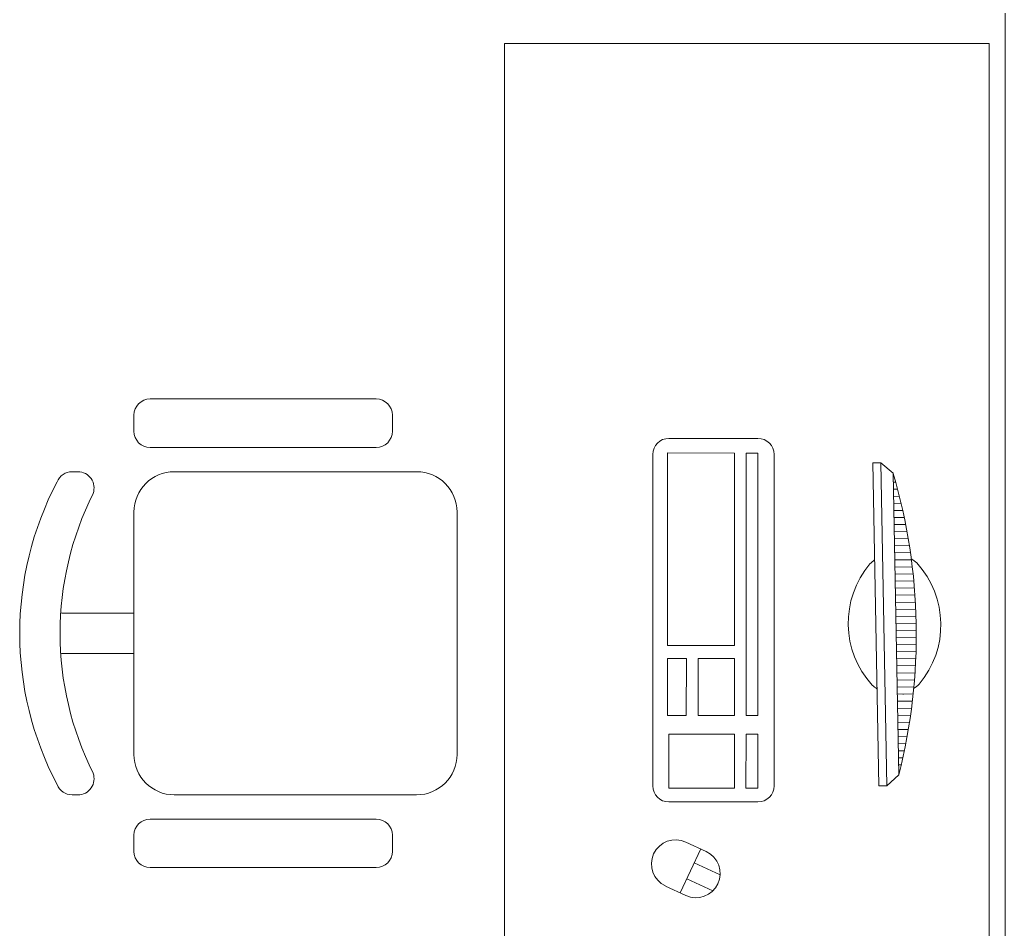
# Model space of a CAD drawing. Header units: metres. Extents: x 2999 to 3109, y 1752 to 1796.
# Drawn here: x 3028.667 to 3029.887, y 1760.631 to 1761.757 of the extents above; entities that cross this region are included whole.
import ezdxf

# ---------------------------------------------------------------- set-up
doc = ezdxf.new("R2010")
doc.units = ezdxf.units.M
doc.layers.add('PAREDES', color=7, linetype='Continuous')

msp = doc.modelspace()

# ---------------------------------------------------------------- hatches: boundary and pattern name
at = {"layer": 'PAREDES', "lineweight": 0}
h = msp.add_hatch(dxfattribs=at)
h.set_pattern_fill('ANSI31', color=253, scale=0.07, angle=-43.9518, style=0)
h.set_pattern_definition([(1.04823, (3035.012245, 1789.119567), (-0.000160073, 0.0087485357), [])])
h.paths.add_polyline_path([(3029.7479, 1761.1959), (3029.7547, 1760.8228, 0.133994)])

# ---------------------------------------------------------------- linework, layer by layer
at = {"layer": 'PAREDES', "color": 253, "lineweight": 0}
for p, q in [((3029.8866, 1761.8936), (3029.8866, 1757.5196)), ((3029.8666, 1761.7278), (3029.2666, 1761.7278)), ((3029.2666, 1761.7278), (3029.2666, 1760.325)), ((3029.8666, 1760.325), (3029.8666, 1761.7278)), ((3029.1079, 1761.2879), (3028.8279, 1761.2879)), ((3029.1079, 1761.2879), (3028.8279, 1761.2879)), ((3028.8079, 1761.2679), (3028.8079, 1761.2479)), ((3028.8079, 1761.2679), (3028.8079, 1761.2479)), ((3029.1279, 1761.2479), (3029.1279, 1761.2679)), ((3029.1279, 1761.2479), (3029.1279, 1761.2679)), ((3029.4702, 1761.2391), (3029.5804, 1761.2391)), ((3028.8279, 1761.2279), (3029.1079, 1761.2279)), ((3028.8279, 1761.2279), (3029.1079, 1761.2279)), ((3029.4502, 1760.8091), (3029.4502, 1761.2191)), ((3029.4683, 1760.9829), (3029.4684, 1761.2211)), ((3029.4684, 1761.2211), (3029.5514, 1761.221)), ((3029.5514, 1761.221), (3029.5513, 1760.9829)), ((3029.5657, 1760.8962), (3029.5658, 1761.221)), ((3029.5658, 1761.221), (3029.5802, 1761.221)), ((3029.5802, 1761.221), (3029.5801, 1760.8962)), ((3029.6004, 1761.2191), (3029.6004, 1760.8091)), ((3029.7326, 1761.209), (3029.7226, 1761.2089)), ((3029.7226, 1761.2089), (3029.7299, 1760.8089)), ((3029.7399, 1760.8091), (3029.7326, 1761.209)), ((3029.7326, 1761.209), (3029.7479, 1761.1959)), ((3028.7314, 1761.1979), (3028.7386, 1761.1979)), ((3028.7314, 1761.1979), (3028.7386, 1761.1979)), ((3029.1579, 1761.1979), (3028.8579, 1761.1979)), ((3029.1579, 1761.1979), (3028.8579, 1761.1979)), ((3029.7479, 1761.1959), (3029.7547, 1760.8228)), ((3028.8079, 1761.1479), (3028.8079, 1761.0229)), ((3028.8079, 1761.1479), (3028.8079, 1760.8479)), ((3029.2079, 1760.8479), (3029.2079, 1761.1479)), ((3029.2079, 1760.8479), (3029.2079, 1761.1479)), ((3028.8079, 1761.0229), (3028.7184, 1761.0229)), ((3028.8079, 1761.0229), (3028.7184, 1761.0229)), ((3029.5513, 1760.9829), (3029.4683, 1760.9829)), ((3028.7184, 1760.9729), (3028.8079, 1760.9729)), ((3028.7184, 1760.9729), (3028.8079, 1760.9729)), ((3028.8079, 1760.9729), (3028.8079, 1760.8479)), ((3029.4683, 1760.8963), (3029.4683, 1760.9667)), ((3029.4918, 1760.9666), (3029.4683, 1760.9667)), ((3029.4918, 1760.9666), (3029.4917, 1760.8963)), ((3029.5062, 1760.8963), (3029.5062, 1760.9666)), ((3029.5062, 1760.9666), (3029.5513, 1760.9666)), ((3029.5513, 1760.9666), (3029.5513, 1760.8962)), ((3029.4917, 1760.8963), (3029.4683, 1760.8963)), ((3029.5513, 1760.8962), (3029.5062, 1760.8963)), ((3029.5801, 1760.8962), (3029.5657, 1760.8962)), ((3029.4701, 1760.8728), (3029.5512, 1760.8728)), ((3029.4701, 1760.8061), (3029.4701, 1760.8728)), ((3029.5512, 1760.8728), (3029.5512, 1760.806)), ((3029.5656, 1760.806), (3029.5657, 1760.8728)), ((3029.5657, 1760.8728), (3029.5801, 1760.8728)), ((3029.5801, 1760.8728), (3029.5801, 1760.806)), ((3029.7399, 1760.8091), (3029.7547, 1760.8228)), ((3029.5512, 1760.806), (3029.4701, 1760.8061)), ((3029.5801, 1760.806), (3029.5656, 1760.806)), ((3029.7299, 1760.8089), (3029.7399, 1760.8091)), ((3028.7314, 1760.7979), (3028.7386, 1760.7979)), ((3028.7314, 1760.7979), (3028.7386, 1760.7979)), ((3028.8579, 1760.7979), (3029.1579, 1760.7979)), ((3028.8579, 1760.7979), (3029.1579, 1760.7979)), ((3029.5804, 1760.7891), (3029.4702, 1760.7891)), ((3029.1079, 1760.7679), (3028.8279, 1760.7679)), ((3029.1079, 1760.7679), (3028.8279, 1760.7679)), ((3028.8079, 1760.7479), (3028.8079, 1760.7279)), ((3028.8079, 1760.7479), (3028.8079, 1760.7279)), ((3029.1279, 1760.7279), (3029.1279, 1760.7479)), ((3029.1279, 1760.7279), (3029.1279, 1760.7479)), ((3029.4842, 1760.6765), (3029.5095, 1760.7309)), ((3029.4911, 1760.7395), (3029.5164, 1760.7277)), ((3028.8279, 1760.7079), (3029.1079, 1760.7079)), ((3028.8279, 1760.7079), (3029.1079, 1760.7079)), ((3029.5337, 1760.6987), (3029.5015, 1760.7137)), ((3029.5247, 1760.6791), (3029.4924, 1760.6941)), ((3029.4659, 1760.685), (3029.4911, 1760.6733))]:
    msp.add_line(p, q, dxfattribs=at)
for centre, radius, start, end in [((3028.8279, 1761.2679), 0.02, 90, 180), ((3028.8279, 1761.2679), 0.02, 90, 180), ((3029.1079, 1761.2679), 0.02, 0, 90), ((3029.1079, 1761.2679), 0.02, 0, 90), ((3028.8279, 1761.2479), 0.02, 180, 270), ((3028.8279, 1761.2479), 0.02, 180, 270), ((3029.1079, 1761.2479), 0.02, 270, 0), ((3029.1079, 1761.2479), 0.02, 270, 0), ((3029.4702, 1761.2191), 0.02, 90, 180), ((3029.5804, 1761.2191), 0.02, 0, 90), ((3028.7314, 1761.1779), 0.02, 90, 158.5875), ((3028.7314, 1761.1779), 0.02, 90, 158.5875), ((3028.7386, 1761.1779), 0.02, 339.9229, 90), ((3028.7386, 1761.1779), 0.02, 339.9229, 90), ((3028.8579, 1761.1479), 0.05, 90, 180), ((3028.8579, 1761.1479), 0.05, 90, 180), ((3029.1579, 1761.1479), 0.05, 0, 90), ((3029.1579, 1761.1479), 0.05, 0, 90), ((3029.0677, 1760.9968), 0.7087, 345.7845, 16.312), ((3029.0689, 1760.9979), 0.4024, 152.2615, 207.7385), ((3029.0689, 1760.9979), 0.4024, 152.2615, 207.7385), ((3029.1032, 1760.9979), 0.3867, 153.4032, 206.5968), ((3029.7597, 1761.0411), 0.059, 126.2709, 133.4854), ((3029.7381, 1761.0407), 0.059, 48.6111, 56.9661), ((3029.6932, 1761.0083), 0.1136, 319.6715, 42.425), ((3029.8057, 1761.0103), 0.1136, 139.6715, 222.425), ((3029.7609, 1760.978), 0.059, 228.6111, 235.8255), ((3029.7392, 1760.9776), 0.059, 305.1303, 313.4854), ((3029.7392, 1760.9776), 0.059, 290.4658, 291.1045), ((3028.8579, 1760.8479), 0.05, 180, 270), ((3028.8579, 1760.8479), 0.05, 180, 270), ((3029.1579, 1760.8479), 0.05, 270, 0), ((3029.1579, 1760.8479), 0.05, 270, 0), ((3028.7386, 1760.8179), 0.02, 270, 20.0771), ((3028.7386, 1760.8179), 0.02, 270, 20.0771), ((3028.7314, 1760.8179), 0.02, 201.4125, 270), ((3028.7314, 1760.8179), 0.02, 201.4125, 270), ((3029.4702, 1760.8091), 0.02, 180, 270), ((3029.5804, 1760.8091), 0.02, 270, 0), ((3028.8279, 1760.7479), 0.02, 90, 180), ((3028.8279, 1760.7479), 0.02, 90, 180), ((3029.1079, 1760.7479), 0.02, 0, 90), ((3029.1079, 1760.7479), 0.02, 0, 90), ((3029.4785, 1760.7123), 0.03, 65.0828, 245.0828), ((3028.8279, 1760.7279), 0.02, 180, 270), ((3028.8279, 1760.7279), 0.02, 180, 270), ((3029.1079, 1760.7279), 0.02, 270, 0), ((3029.1079, 1760.7279), 0.02, 270, 0), ((3029.5037, 1760.7005), 0.03, 245.0828, 65.0828)]:
    msp.add_arc(centre, radius, start, end, dxfattribs=at)

doc.saveas('drawing.dxf')
